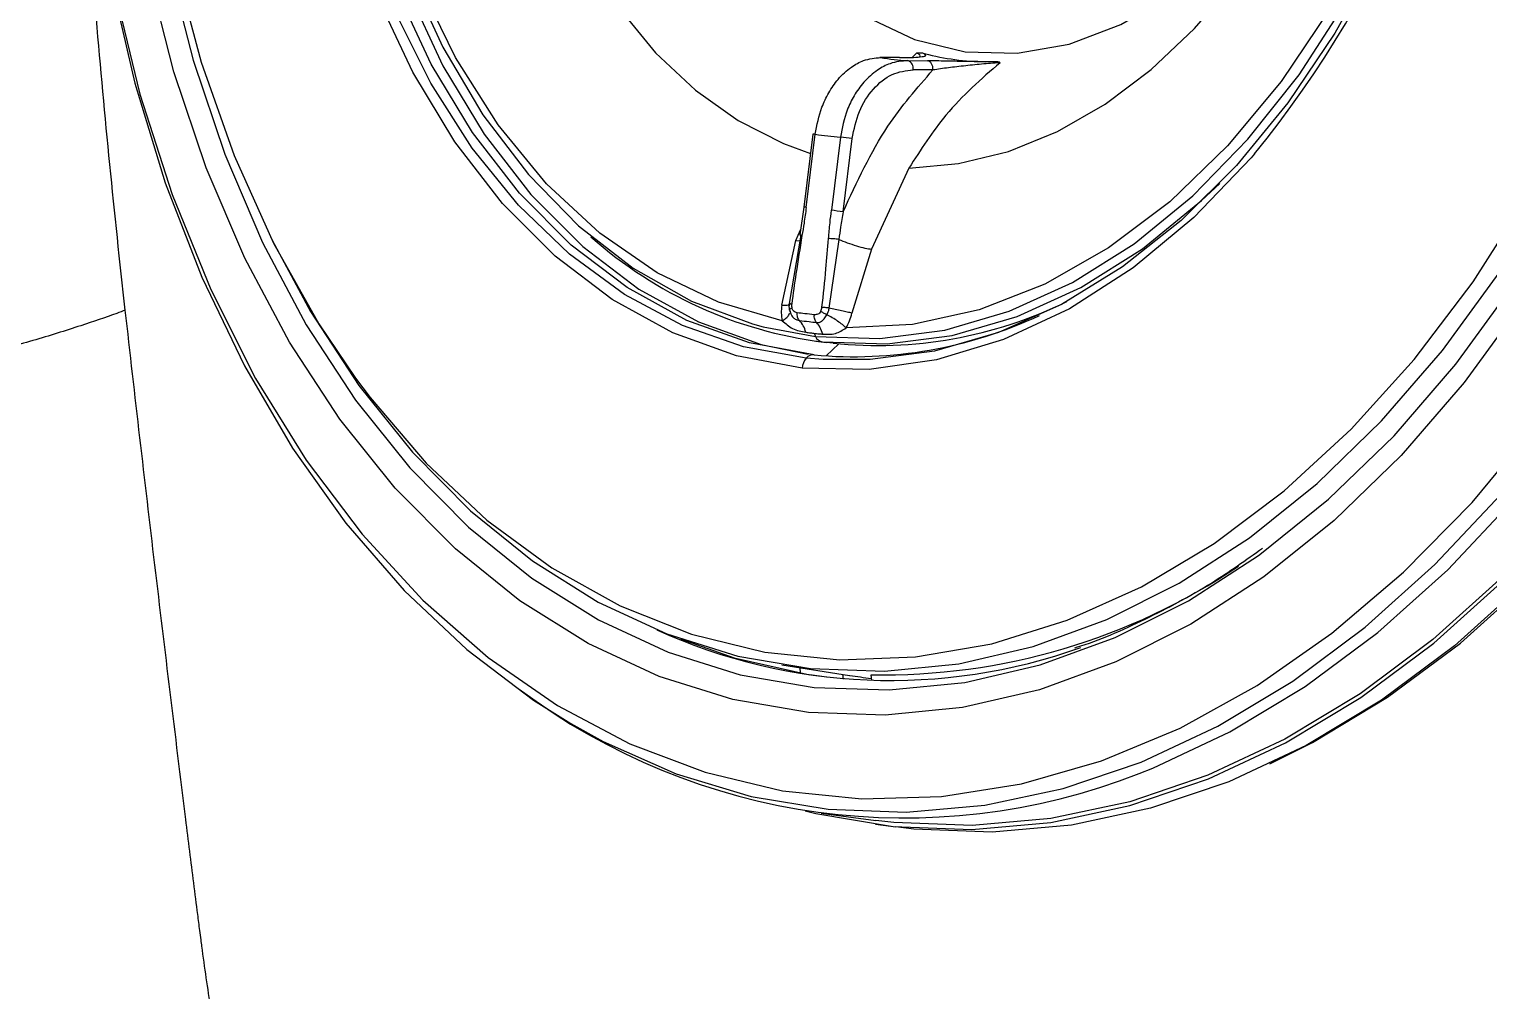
# Model space of a CAD drawing. Extents: x 525 to 613, y 487 to 635.
# Drawn here: x 595.846 to 597.876, y 561.429 to 562.766 of the extents above; entities that cross this region are included whole.
import ezdxf

# ---------------------------------------------------------------- set-up
doc = ezdxf.new("R2010")
doc.units = 0
doc.header["$MEASUREMENT"] = 0
doc.layers.add('1', color=4, linetype='Continuous')
doc.layers.add('STD TEST', color=3, linetype='Continuous')

# ---------------------------------------------------------------- blocks, each defined once
blk = doc.blocks.new('2023 VANGUARD')
at = {"layer": '1', "color": 3, "linetype": 'Continuous', "lineweight": 25}
for p, q in [((28.1145, -29.9644), (28.1203, -29.9584)), ((28.1332, -29.9614), (28.1317, -29.9592)), ((28.0966, -29.9646), (28.0696, -29.9644)), ((28.0696, -29.9644), (28.0705, -29.9644)), ((28.0967, -29.9646), (28.0705, -29.9644)), ((28.1084, -29.9688), (28.1359, -29.9691)), ((28.1433, -29.9818), (28.1158, -29.9815)), ((27.9764, -30.0709), (27.9639, -30.1727)), ((27.9671, -30.173), (27.9796, -30.0713)), ((28.0146, -30.0753), (28.0021, -30.177)), ((28.0184, -30.179), (28.031, -30.0773)), ((28.1098, -30.1184), (28.0581, -30.2311)), ((27.9639, -30.1727), (27.9581, -30.2113)), ((27.9528, -30.2191), (27.9592, -30.2042)), ((27.9331, -30.3088), (27.9528, -30.2191)), ((27.9439, -30.3066), (27.96, -30.2114)), ((27.9528, -30.2191), (27.9586, -30.2193)), ((28.0124, -30.2174), (27.9987, -30.3129)), ((28.0581, -30.2311), (28.0307, -30.32)), ((27.9073, -30.3391), (27.9799, -30.3524)), ((27.9803, -30.3588), (27.9952, -30.3607)), ((28.0123, -30.3627), (27.9949, -30.3795)), ((28.0044, -30.3618), (27.9952, -30.3607)), ((27.9906, -30.3846), (27.9671, -30.3827)), ((27.933, -30.809), (28.0275, -30.8238)), ((27.9581, -30.8129), (27.9588, -30.8209)), ((27.9952, -30.8261), (27.9721, -30.8231)), ((28.0189, -30.8292), (28.0181, -30.8222)), ((28.0585, -30.8311), (28.0574, -30.823)), ((27.9877, -31.0154), (28.0641, -31.0254)), ((28.0634, -31.0308), (28.0918, -31.0346))]:
    blk.add_line(p, q, dxfattribs=at)
at = {"layer": '1', "color": 3, "linetype": 'Continuous', "lineweight": 25, "flags": 128}
for points in [[(27.9671, -30.3827), (27.8798, -30.3667), (27.7952, -30.3371), (27.7143, -30.294), (27.638, -30.2381), (27.5671, -30.1699), (27.5026, -30.0904), (27.4452, -30.0003), (27.3955, -29.9008), (27.3541, -29.7931), (27.3216, -29.6783), (27.2983, -29.5579), (27.2845, -29.4333), (27.2803, -29.3058), (27.2858, -29.1771), (27.3009, -29.0486), (27.3254, -28.9218), (27.3592, -28.7983), (27.4017, -28.6793), (27.4524, -28.5665), (27.5108, -28.461)], [(28.7682, -28.3913), (28.8179, -28.4908), (28.8592, -28.5986), (28.8918, -28.7133), (28.9151, -28.8337), (28.9289, -28.9584), (28.9331, -29.0858), (28.9276, -29.2146), (28.9125, -29.3431), (28.8879, -29.4698), (28.8542, -29.5934), (28.8117, -29.7123), (28.761, -29.8252), (28.7025, -29.9307), (28.6371, -30.0275), (28.5655, -30.1146), (28.4885, -30.191), (28.407, -30.2556), (28.322, -30.3079), (28.2345, -30.3471), (28.1455, -30.3728), (28.056, -30.3847), (27.9906, -30.3846)], [(27.5923, -28.4073), (27.5279, -28.507), (27.4709, -28.6155), (27.4222, -28.7312), (27.3823, -28.8528), (27.3516, -28.9787), (27.3307, -29.1074), (27.3197, -29.2372), (27.3189, -29.3666), (27.3281, -29.4938), (27.3473, -29.6173), (27.3763, -29.7355), (27.4146, -29.847), (27.4619, -29.9503), (27.5174, -30.0441), (27.5806, -30.1273), (27.6505, -30.1988), (27.7265, -30.2577), (27.8073, -30.3033), (27.8922, -30.335), (27.9073, -30.3391)], [(27.9799, -30.3524), (28.0695, -30.3553), (28.1597, -30.3436), (28.2494, -30.3175), (28.3376, -30.2773), (28.423, -30.2236), (28.5046, -30.157), (28.5815, -30.0783), (28.6526, -29.9885), (28.717, -29.8888), (28.7739, -29.7804), (28.8226, -29.6646), (28.8626, -29.543), (28.8932, -29.4171), (28.9141, -29.2884), (28.9251, -29.1586), (28.926, -29.0292), (28.9168, -28.902), (28.8975, -28.7785), (28.8686, -28.6603), (28.8302, -28.5488), (28.783, -28.4455)], [(26.9736, -29.0833), (26.9598, -29.2407), (26.9556, -29.3978), (26.9609, -29.5536), (26.9757, -29.7067), (26.9999, -29.856), (27.0332, -30.0004), (27.0756, -30.1388), (27.1266, -30.2701), (27.1858, -30.3933), (27.2528, -30.5076), (27.327, -30.6119), (27.408, -30.7056), (27.4951, -30.7879), (27.5877, -30.8581), (27.6395, -30.8908)], [(27.005, -29.8693), (27.0404, -30.0155), (27.0852, -30.1552), (27.139, -30.2873), (27.2013, -30.4108), (27.2716, -30.5245), (27.3494, -30.6276), (27.434, -30.7193), (27.5248, -30.7989), (27.6211, -30.8656), (27.7219, -30.919), (27.8266, -30.9586), (27.9343, -30.9841), (28.0442, -30.9953), (28.1552, -30.9921), (28.2667, -30.9745), (28.3776, -30.9428), (28.487, -30.897), (28.5941, -30.8377), (28.6981, -30.7652), (28.798, -30.6802), (28.8931, -30.5834), (28.9826, -30.4754)], [(28.9638, -30.3046), (28.8822, -30.4165), (28.7944, -30.518), (28.7013, -30.6083), (28.6036, -30.6867), (28.5021, -30.7524), (28.3979, -30.8048), (28.2916, -30.8437), (28.1843, -30.8685), (28.0768, -30.8791), (27.9701, -30.8754), (27.8651, -30.8575), (27.7626, -30.8255), (27.6636, -30.7796), (27.5689, -30.7203), (27.4793, -30.648), (27.3956, -30.5634), (27.3184, -30.4673), (27.2485, -30.3603), (27.1864, -30.2435), (27.1326, -30.1178), (27.0877, -29.9843), (27.052, -29.8441)], [(27.0474, -29.0897), (27.0345, -29.2411), (27.0312, -29.3922), (27.0376, -29.5418), (27.0538, -29.6884), (27.0794, -29.831), (27.1143, -29.9681), (27.1583, -30.0988), (27.2109, -30.2218), (27.2716, -30.3362), (27.3401, -30.4409), (27.4156, -30.535), (27.4976, -30.6178), (27.5853, -30.6885), (27.678, -30.7466), (27.7749, -30.7915), (27.8751, -30.8228), (27.9779, -30.8404), (28.0824, -30.844), (28.1875, -30.8336), (28.2926, -30.8093), (28.3966, -30.7713), (28.4986, -30.7199), (28.596, -30.657)], [(27.0531, -29.0896), (27.0402, -29.2419), (27.0374, -29.3939), (27.0446, -29.5441), (27.0618, -29.6912), (27.0889, -29.8338), (27.1255, -29.9708), (27.1715, -30.1007), (27.2263, -30.2226), (27.2894, -30.3351), (27.3403, -30.4106)], [(27.9614, -30.3964), (27.87, -30.3794), (27.7815, -30.3476), (27.6971, -30.3012), (27.6177, -30.241), (27.5445, -30.1675), (27.4783, -30.0819), (27.4199, -29.9851), (27.3701, -29.8784), (27.3295, -29.7631), (27.2987, -29.6407), (27.278, -29.5126), (27.2676, -29.3806), (27.2677, -29.2462), (27.2784, -29.1112)], [(27.3226, -29.1166), (27.3122, -29.2494), (27.3121, -29.3815), (27.3222, -29.5113), (27.3426, -29.6372), (27.373, -29.7576), (27.4129, -29.8709), (27.4618, -29.9759), (27.5192, -30.071), (27.5843, -30.1552), (27.6563, -30.2274), (27.7343, -30.2866), (27.8173, -30.3322), (27.9043, -30.3635), (27.97, -30.3772)], [(27.7799, -29.1616), (27.7721, -29.2663), (27.7746, -29.37), (27.7874, -29.4708), (27.8101, -29.5665), (27.8423, -29.6553), (27.8834, -29.7353), (27.9326, -29.805), (27.9888, -29.863), (28.051, -29.9081), (28.1179, -29.9395), (28.1881, -29.9564), (28.2603, -29.9585), (28.333, -29.9459), (28.4048, -29.9187), (28.4742, -29.8776), (28.5285, -29.8338)], [(27.3403, -30.4106), (27.3604, -30.4375), (27.4385, -30.5286), (27.523, -30.6077), (27.6132, -30.674), (27.7082, -30.7271), (27.8073, -30.7663), (27.9094, -30.7913), (28.0137, -30.802), (28.1192, -30.7981), (28.225, -30.7798), (28.3302, -30.7472), (28.4336, -30.7006), (28.5345, -30.6404), (28.6319, -30.5672), (28.725, -30.4816), (28.8128, -30.3844), (28.8946, -30.2765), (28.9697, -30.1589)], [(28.596, -30.657), (28.5979, -30.6556), (28.6935, -30.5789), (28.7847, -30.4905), (28.8706, -30.3911), (28.9505, -30.2816), (29.0238, -30.1629), (29.0898, -30.0361), (29.148, -29.9021), (29.1978, -29.7621), (29.2388, -29.6175), (29.2708, -29.4692), (29.2933, -29.3188)], [(27.6395, -30.8908), (27.6849, -30.9159), (27.7862, -30.9606), (27.8906, -30.992), (27.9975, -31.0098), (28.106, -31.014), (28.2153, -31.0044), (28.3246, -30.9811), (28.433, -30.9444), (28.5396, -30.8944), (28.6438, -30.8317), (28.7446, -30.7565), (28.8414, -30.6696), (28.9334, -30.5716), (29.0198, -30.4632), (29.1001, -30.3453), (29.1736, -30.2188), (29.2398, -30.0845), (29.2981, -29.9436), (29.3481, -29.7971), (29.3895, -29.6461), (29.4219, -29.4918), (29.4451, -29.3354)], [(27.9658, -31.0122), (27.9805, -31.0158), (28.0881, -31.0337), (28.1973, -31.0379), (28.3074, -31.0282), (28.4173, -31.0048), (28.5264, -30.9678), (28.6338, -30.9176), (28.7386, -30.8544), (28.8401, -30.7788), (28.9375, -30.6913), (29.0301, -30.5926), (29.1171, -30.4836), (29.1979, -30.3649), (29.2719, -30.2375), (29.3385, -30.1023), (29.3972, -29.9605), (29.4476, -29.813), (29.4892, -29.6611), (29.5218, -29.5058), (29.5451, -29.3483)], [(29.5414, -29.3479), (29.5182, -29.5049), (29.4857, -29.6598), (29.4441, -29.8113), (29.3939, -29.9583), (29.3354, -30.0997), (29.269, -30.2344), (29.1952, -30.3614), (29.1147, -30.4798), (29.0279, -30.5885), (28.9356, -30.6869), (28.8385, -30.7741), (28.7373, -30.8495), (28.6328, -30.9125), (28.5257, -30.9626), (28.417, -30.9995), (28.3073, -31.0228), (28.1977, -31.0325), (28.0888, -31.0283), (28.0641, -31.0254)], [(28.4301, -30.9601), (28.4493, -30.9526), (28.5563, -30.9024), (28.6609, -30.8394), (28.7621, -30.764), (28.8592, -30.6768), (28.9515, -30.5785), (29.0382, -30.4697), (29.1188, -30.3514), (29.1926, -30.2244), (29.259, -30.0896), (29.3175, -29.9482), (29.3677, -29.8012), (29.4092, -29.6497), (29.4417, -29.4949), (29.465, -29.3379)], [(28.6118, -30.9468), (28.6712, -30.9173), (28.7757, -30.8543), (28.8769, -30.7789), (28.974, -30.6917), (29.0663, -30.5934), (29.153, -30.4846), (29.2336, -30.3663), (29.3073, -30.2393), (29.3737, -30.1046), (29.4322, -29.9632), (29.4825, -29.8162), (29.524, -29.6648), (29.5565, -29.5099), (29.5797, -29.353)], [(27.5909, -29.668), (27.6233, -29.7511), (27.6622, -29.8277), (27.7072, -29.8969), (27.7576, -29.9578), (27.8129, -30.0097), (27.8725, -30.0521), (27.9356, -30.0843), (27.9731, -30.0981)], [(27.978, -30.3781), (27.8881, -30.3614), (27.8011, -30.3301), (27.7181, -30.2845), (27.6401, -30.2253), (27.5681, -30.1531), (27.503, -30.0689), (27.4456, -29.9737), (27.3966, -29.8688), (27.3567, -29.7554), (27.3374, -29.6841)], [(27.9337, -30.3305), (27.845, -30.3048), (27.76, -30.2641), (27.68, -30.2089), (27.6058, -30.14), (27.5387, -30.0582), (27.4795, -29.9647), (27.4289, -29.8608), (27.3877, -29.7479)], [(28.1098, -30.1184), (28.1791, -30.1121), (28.2483, -30.095), (28.3165, -30.0673), (28.3829, -30.0293), (28.4468, -29.9814), (28.5073, -29.9243), (28.5638, -29.8586), (28.6156, -29.7851)], [(28.6951, -29.8973), (28.6276, -29.9978), (28.5531, -30.0874), (28.4728, -30.165), (28.3876, -30.2293), (28.2988, -30.2797), (28.2075, -30.3153), (28.115, -30.3357), (28.0225, -30.3406)], [(29.3792, -30.0786), (29.3669, -30.1061), (29.3003, -30.2412), (29.2264, -30.3686), (29.1455, -30.4873), (29.0585, -30.5964), (28.966, -30.695), (28.8686, -30.7825), (28.767, -30.8581), (28.6622, -30.9213), (28.5548, -30.9716), (28.4458, -31.0086), (28.3358, -31.032), (28.2258, -31.0416), (28.1166, -31.0375), (28.0918, -31.0346)], [(28.5906, -30.0983), (28.5857, -30.1041), (28.5062, -30.1868), (28.4216, -30.257), (28.3331, -30.3139), (28.2416, -30.3568), (28.1484, -30.385), (28.0546, -30.3982), (27.9614, -30.3964)], [(27.9895, -30.3599), (28.0795, -30.3628), (28.1702, -30.351), (28.2604, -30.3248), (28.349, -30.2844), (28.4349, -30.2304), (28.517, -30.1634), (28.5422, -30.1395)], [(27.2244, -30.2187), (27.2776, -30.3177), (27.345, -30.4208), (27.4194, -30.5135), (27.5001, -30.595), (27.5864, -30.6647), (27.6777, -30.7218), (27.7731, -30.766), (27.8719, -30.7969), (27.9731, -30.8142), (28.0759, -30.8177), (28.1795, -30.8075), (28.2829, -30.7836), (28.3853, -30.7462), (28.4858, -30.6956), (28.5835, -30.6323), (28.6777, -30.5568), (28.7674, -30.4697), (28.852, -30.3719), (28.9307, -30.2641), (28.9769, -30.1916)], [(27.7921, -30.7731), (27.8671, -30.7996), (27.9721, -30.8231)]]:
    blk.add_lwpolyline(points, dxfattribs=at)
at = {"layer": '1', "color": 3, "linetype": 'Continuous', "lineweight": 25}
for centre, radius, start, end in [((27.4033, -29.1326), 1.5305, 320.8763, 353.8786), ((28.2205, -29.6148), 0.3556, 255.5452, 269.3899), ((28.1303, -29.6094), 0.3601, 260.4443, 266.5148), ((28.108, -29.974), 0.00523, 83.3074, 86.4246), ((28.1048, -29.9793), 0.0112, 348.713, 70.0016), ((28.1356, -29.9743), 0.00523, 83.3072, 86.538), ((27.9727, -30.1235), 0.0526, 82.4408, 85.9311), ((28.0442, -29.6611), 0.4152, 261.0479, 265.9113), ((27.8809, -31.2295), 1.162, 82.5801, 83.3921), ((27.9601, -30.2252), 0.0526, 82.4408, 85.9311), ((27.8683, -31.3313), 1.162, 82.5801, 83.3921), ((28.0641, -29.7684), 0.5962, 228.3317, 262.8098), ((28.0655, -29.7644), 0.6006, 264.1584, 296.1032), ((28.033, -29.7699), 0.6107, 264.8292, 295.065), ((27.9985, -30.3429), 0.0209, 194.3252, 207.1451), ((27.9918, -30.347), 0.0131, 204.2979, 259.7706), ((27.9852, -30.3982), 0.0239, 139.4206, 175.6247), ((27.9769, -30.3907), 0.0127, 84.9818, 140.7855), ((28.074, -29.9407), 0.8824, 268.9183, 304.0645), ((28.0845, -30.0428), 0.788, 245.6214, 289.6256), ((28.145, -30.0707), 0.7622, 261.1372, 263.422), ((28.1038, -30.1312), 0.8908, 233.0144, 291.4843)]:
    blk.add_arc(centre, radius, start, end, dxfattribs=at)
for points, knots in [([(29.2651, -25.034), (29.2634, -25.0344), (29.2601, -25.035), (29.2535, -25.0364), (29.2419, -25.0387), (29.2187, -25.0435), (29.1723, -25.0536), (29.0797, -25.0755), (28.9475, -25.112), (28.7895, -25.1646), (28.6323, -25.2265), (28.4761, -25.2984), (28.3215, -25.381), (28.1691, -25.475), (28.0197, -25.581), (27.874, -25.6992), (27.7323, -25.8294), (27.5953, -25.9716), (27.4445, -26.1478), (27.3204, -26.3156), (27.2038, -26.4941), (27.1098, -26.6538), (27.0175, -26.8328), (26.9545, -26.9683), (26.8941, -27.1061), (26.8296, -27.2657), (26.7657, -27.4465), (26.7189, -27.5934), (26.6746, -27.7416), (26.6243, -27.929), (26.5718, -28.1566), (26.5269, -28.3861), (26.4941, -28.589), (26.4627, -28.8203), (26.4299, -29.129), (26.4051, -29.5422), (26.4007, -29.9248), (26.4061, -30.1909), (26.4107, -30.3235), (26.4137, -30.3944), (26.4155, -30.4322), (26.4164, -30.4511), (26.4166, -30.4558)], [0, 0, 0, 0, 0.000977, 0.001953, 0.003907, 0.007814, 0.015629, 0.031258, 0.062513, 0.093762, 0.125011, 0.156269, 0.187524, 0.218768, 0.25001, 0.281264, 0.312516, 0.34376, 0.375006, 0.41992, 0.437499, 0.468741, 0.499989, 0.522868, 0.531244, 0.562493, 0.593738, 0.609382, 0.624994, 0.656242, 0.687489, 0.718742, 0.749996, 0.769941, 0.812488, 0.874993, 0.937488, 0.968743, 0.984372, 0.992186, 0.998046, 1, 1, 1, 1]), ([(27.0201, -30.316), (27.0049, -30.1812), (26.9913, -30.046), (26.9742, -29.8422), (26.969, -29.774), (26.9599, -29.6374), (26.956, -29.5688), (26.94, -29.2253), (26.9387, -28.9498), (26.9629, -28.5354), (26.9754, -28.397), (27.0111, -28.1197), (27.0345, -27.9803), (27.0927, -27.708), (27.1276, -27.5743), (27.1902, -27.3779), (27.2128, -27.3132), (27.2614, -27.1852), (27.2873, -27.1226), (27.3694, -26.9401), (27.43, -26.8249), (27.5296, -26.6616), (27.5642, -26.6088), (27.6364, -26.5062), (27.6741, -26.4563), (27.8673, -26.2177), (28.0363, -26.0617), (28.2621, -25.9021), (28.3079, -25.8721), (28.3999, -25.816), (28.446, -25.79), (28.5851, -25.7173), (28.6787, -25.6761), (28.9615, -25.5708), (29.1528, -25.5246), (29.3462, -25.4953)], [0, 0, 0, 0, 0.0625, 0.0625, 0.09375, 0.09375, 0.125, 0.125, 0.25, 0.25, 0.3125, 0.3125, 0.375, 0.375, 0.4375, 0.4375, 0.46875, 0.46875, 0.5, 0.5, 0.5625, 0.5625, 0.59375, 0.59375, 0.625, 0.625, 0.75, 0.75, 0.78125, 0.78125, 0.8125, 0.8125, 0.875, 0.875, 1, 1, 1, 1]), ([(28.0967, -29.9646), (28.1036, -29.9646), (28.1168, -29.9646), (28.1279, -29.9634), (28.134, -29.9625), (28.1333, -29.9615), (28.1332, -29.9614)], [0, 0, 0, 0, 0.373338, 0.70485, 0.987449, 1, 1, 1, 1]), ([(28.1317, -29.9592), (28.13, -29.9588), (28.1266, -29.9581), (28.1224, -29.9583), (28.1203, -29.9584)], [0, 0, 0, 0, 0.507105, 1, 1, 1, 1]), ([(28.1251, -29.9634), (28.1253, -29.9625), (28.1257, -29.9613), (28.1235, -29.9596), (28.1213, -29.9588), (28.1203, -29.9584)], [0, 0, 0, 0, 0.517614, 0.762155, 1, 1, 1, 1]), ([(27.9796, -30.0713), (27.9821, -30.0584), (27.9861, -30.038), (27.9983, -30.0127), (28.0118, -29.9931), (28.0285, -29.9779), (28.0487, -29.9667), (28.0625, -29.9653), (28.0705, -29.9644)], [0, 0, 0, 0, 0.2231733, 0.3547918, 0.4994923, 0.6702527, 0.8107097, 1, 1, 1, 1]), ([(28.1084, -29.9688), (28.1001, -29.9696), (28.0856, -29.9709), (28.0647, -29.982), (28.0475, -29.9972), (28.0336, -30.0167), (28.0211, -30.0419), (28.0171, -30.0624), (28.0146, -30.0753)], [0, 0, 0, 0, 0.189178, 0.329349, 0.49967, 0.644705, 0.776575, 1, 1, 1, 1]), ([(28.0184, -30.179), (28.0376, -30.1376), (28.0718, -30.0635), (28.1214, -30.0068), (28.1433, -29.9818)], [0, 0, 0, 0, 0.559798, 1, 1, 1, 1]), ([(28.031, -30.0773), (28.0336, -30.0644), (28.039, -30.0385), (28.0594, -30.007), (28.086, -29.9854), (28.1059, -29.9828), (28.1158, -29.9815)], [0, 0, 0, 0, 0.249646, 0.500117, 0.750527, 1, 1, 1, 1]), ([(28.2367, -29.9717), (28.2105, -29.9944), (28.1631, -30.0356), (28.1263, -30.0928), (28.1098, -30.1184)], [0, 0, 0, 0, 0.5525, 1, 1, 1, 1]), ([(28.2293, -29.9703), (28.2229, -29.9703), (28.2088, -29.9704), (28.1852, -29.97), (28.1596, -29.9695), (28.1441, -29.9692), (28.1359, -29.9691)], [0, 0, 0, 0, 0.192524, 0.423609, 0.694681, 1, 1, 1, 1]), ([(28.2367, -29.9717), (28.2352, -29.9718), (28.2322, -29.972), (28.2246, -29.9726), (28.2097, -29.9739), (28.1884, -29.976), (28.1642, -29.9788), (28.1503, -29.9808), (28.1433, -29.9818)], [0, 0, 0, 0, 0.055233, 0.112021, 0.232223, 0.484688, 0.742737, 1, 1, 1, 1]), ([(28.2244, -29.9703), (28.2225, -29.9703), (28.2123, -29.9704), (28.2014, -29.9702), (28.1925, -29.9701)], [0, 0, 0, 0, 0.1820537, 1, 1, 1, 1]), ([(28.2367, -29.9717), (28.2358, -29.9712), (28.234, -29.9704), (28.2309, -29.9703), (28.2293, -29.9703)], [0, 0, 0, 0, 0.492897, 1, 1, 1, 1]), ([(27.9671, -30.173), (27.9661, -30.1803), (27.9644, -30.1934), (27.9622, -30.2064), (27.9612, -30.2121)], [0, 0, 0, 0, 0.559985, 1, 1, 1, 1]), ([(27.9982, -30.2164), (27.9988, -30.209), (27.9999, -30.1959), (28.0014, -30.1828), (28.0021, -30.177)], [0, 0, 0, 0, 0.559985, 1, 1, 1, 1]), ([(28.0184, -30.179), (28.0172, -30.1862), (28.015, -30.1989), (28.0132, -30.2117), (28.0124, -30.2174)], [0, 0, 0, 0, 0.558531, 1, 1, 1, 1]), ([(27.9612, -30.2121), (27.9584, -30.2298), (27.9532, -30.2614), (27.9488, -30.2932), (27.9469, -30.3071)], [0, 0, 0, 0, 0.559997, 1, 1, 1, 1]), ([(27.96, -30.2114), (27.9594, -30.2113), (27.9582, -30.2112), (27.958, -30.2113), (27.9589, -30.2116), (27.9605, -30.212), (27.9612, -30.2121)], [0, 0, 0, 0, 0.2430983, 0.4999999, 0.7569015, 1, 1, 1, 1]), ([(27.989, -30.3119), (27.9909, -30.2941), (27.9944, -30.2623), (27.997, -30.2304), (27.9982, -30.2164)], [0, 0, 0, 0, 0.559998, 1, 1, 1, 1]), ([(28.0124, -30.2174), (28.0113, -30.2172), (28.0089, -30.217), (28.0049, -30.2167), (28.0011, -30.2165), (27.9991, -30.2164), (27.9982, -30.2164)], [0, 0, 0, 0, 0.2430983, 0.4999999, 0.7569015, 1, 1, 1, 1]), ([(28.0124, -30.2174), (28.0162, -30.219), (28.0239, -30.2222), (28.0368, -30.2265), (28.0489, -30.2297), (28.0551, -30.2307), (28.0581, -30.2311)], [0, 0, 0, 0, 0.250711, 0.510511, 0.764609, 1, 1, 1, 1]), ([(29.8983, -30.2362), (29.8665, -30.2811), (29.8023, -30.3701), (29.7044, -30.5009), (29.6049, -30.6292), (29.5039, -30.755), (29.4013, -30.8781), (29.2972, -30.9983), (29.1915, -31.1154), (29.0841, -31.2291), (28.975, -31.3392), (28.8273, -31.4807), (28.6382, -31.6466), (28.4425, -31.7937), (28.2816, -31.8952), (28.1587, -31.9613), (28.0336, -32.0148), (27.9067, -32.0526), (27.779, -32.0706), (27.6525, -32.0633), (27.5308, -32.0235), (27.42, -31.9471), (27.3257, -31.8364), (27.2631, -31.7216), (27.23, -31.6396), (27.216, -31.6006), (27.207, -31.5743), (27.1922, -31.5275), (27.1735, -31.459), (27.1594, -31.3956), (27.1509, -31.3528), (27.1476, -31.3349), (27.145, -31.3205), (27.1425, -31.3061), (27.1358, -31.2664), (27.13, -31.227), (27.1258, -31.1947), (27.1254, -31.1917)], [0, 0, 0, 0, 0.03125, 0.0625, 0.09375, 0.125, 0.15625, 0.1875, 0.21875, 0.25, 0.28125, 0.3125, 0.375, 0.4375, 0.46875, 0.5, 0.53125, 0.5625, 0.59375, 0.625, 0.65625, 0.6875, 0.71875, 0.75, 0.765625, 0.7695312, 0.7734375, 0.78125, 0.796875, 0.8125, 0.8164062, 0.8203125, 0.8222656, 0.8242188, 0.828125, 0.84375, 0.8453071, 0.8453071, 0.8453071, 0.8453071]), ([(27.9331, -30.3088), (27.935, -30.3088), (27.9388, -30.3089), (27.9425, -30.3086), (27.9433, -30.3081), (27.9437, -30.3079)], [0, 0, 0, 0, 0.354671, 0.722036, 1, 1, 1, 1]), ([(27.9441, -30.3163), (27.9438, -30.3148), (27.9434, -30.3116), (27.9437, -30.3083), (27.9439, -30.3066)], [0, 0, 0, 0, 0.494345, 1, 1, 1, 1]), ([(27.9439, -30.3066), (27.9438, -30.3066), (27.9436, -30.3066), (27.9442, -30.3067), (27.9452, -30.3069), (27.9464, -30.307), (27.9469, -30.3071)], [0, 0, 0, 0, 0.246698, 0.5, 0.753302, 1, 1, 1, 1]), ([(27.9437, -30.3079), (27.9439, -30.3079), (27.9447, -30.3076), (27.9443, -30.307), (27.9439, -30.3066)], [0, 0, 0, 0, 0.202905, 1, 1, 1, 1]), ([(27.9469, -30.3071), (27.9468, -30.3082), (27.9466, -30.3101), (27.9469, -30.3119), (27.947, -30.3127)], [0, 0, 0, 0, 0.557139, 1, 1, 1, 1]), ([(27.0082, -30.3203), (26.9921, -30.3261), (26.9546, -30.339), (26.8921, -30.3584), (26.8208, -30.378), (26.7455, -30.3965), (26.6669, -30.4137), (26.5854, -30.4294), (26.5158, -30.4413), (26.4593, -30.4499), (26.4309, -30.4539), (26.4166, -30.4558)], [0.024777, 0.024777, 0.024777, 0.024777, 0.125, 0.25, 0.375, 0.5, 0.625, 0.75, 0.875, 0.9375, 0.9999972, 0.9999972, 0.9999972, 0.9999972]), ([(27.1254, -31.1917), (27.1248, -31.1873), (27.1233, -31.1755), (27.12, -31.1491), (27.1134, -31.0976), (27.0932, -30.9357), (27.0609, -30.6704), (27.0334, -30.4342), (27.0201, -30.316)], [0.8453071, 0.8453071, 0.8453071, 0.8453071, 0.8476562, 0.8515625, 0.859375, 0.875, 0.9375, 0.9999969, 0.9999969, 0.9999969, 0.9999969]), ([(27.9331, -30.3088), (27.9327, -30.3125), (27.9319, -30.32), (27.9331, -30.327), (27.9337, -30.3305)], [0, 0, 0, 0, 0.495801, 1, 1, 1, 1]), ([(27.9337, -30.3305), (27.9355, -30.3293), (27.9392, -30.327), (27.9428, -30.3234), (27.9436, -30.3212), (27.944, -30.3201)], [0, 0, 0, 0, 0.340757, 0.692982, 1, 1, 1, 1]), ([(27.9441, -30.3163), (27.944, -30.316), (27.9439, -30.3155), (27.9444, -30.3146), (27.9454, -30.3136), (27.9465, -30.313), (27.947, -30.3127)], [0, 0, 0, 0, 0.247007, 0.5, 0.752993, 1, 1, 1, 1]), ([(27.944, -30.3152), (27.9443, -30.3168), (27.9449, -30.3199), (27.9464, -30.3225), (27.9471, -30.3239)], [0, 0, 0, 0, 0.502658, 1, 1, 1, 1]), ([(27.9441, -30.3163), (27.9447, -30.3185), (27.9459, -30.3227), (27.9497, -30.327), (27.9538, -30.3295), (27.9564, -30.33), (27.9577, -30.3302)], [0, 0, 0, 0, 0.297153, 0.554926, 0.789648, 1, 1, 1, 1]), ([(27.9547, -30.3196), (27.9537, -30.3193), (27.9517, -30.3189), (27.9494, -30.3173), (27.9478, -30.3152), (27.9473, -30.3135), (27.947, -30.3127)], [0, 0, 0, 0, 0.316237, 0.605106, 0.810922, 1, 1, 1, 1]), ([(27.9577, -30.3302), (27.9571, -30.3296), (27.956, -30.3283), (27.955, -30.3256), (27.9545, -30.3226), (27.9546, -30.3206), (27.9547, -30.3196)], [0, 0, 0, 0, 0.245697, 0.5, 0.754303, 1, 1, 1, 1]), ([(27.9784, -30.3223), (27.974, -30.3218), (27.9661, -30.3209), (27.9582, -30.32), (27.9547, -30.3196)], [0, 0, 0, 0, 0.56, 1, 1, 1, 1]), ([(27.9814, -30.333), (27.9809, -30.3323), (27.9798, -30.331), (27.9788, -30.3283), (27.9782, -30.3253), (27.9784, -30.3233), (27.9784, -30.3223)], [0, 0, 0, 0, 0.245697, 0.5, 0.754303, 1, 1, 1, 1]), ([(27.9875, -30.3173), (27.987, -30.3183), (27.9858, -30.3202), (27.9825, -30.3222), (27.98, -30.3222), (27.9784, -30.3223)], [0, 0, 0, 0, 0.2433451, 0.5159671, 1, 1, 1, 1]), ([(27.9814, -30.333), (27.9826, -30.333), (27.9851, -30.3331), (27.9886, -30.3314), (27.9923, -30.328), (27.9945, -30.3242), (27.9956, -30.3222)], [0, 0, 0, 0, 0.210808, 0.445743, 0.703445, 1, 1, 1, 1]), ([(27.9875, -30.3173), (27.9879, -30.3164), (27.9886, -30.3146), (27.9889, -30.3128), (27.989, -30.3119)], [0, 0, 0, 0, 0.562763, 1, 1, 1, 1]), ([(27.9956, -30.3222), (27.9949, -30.3218), (27.9933, -30.3211), (27.9911, -30.3199), (27.9891, -30.3186), (27.988, -30.3178), (27.9875, -30.3173)], [0, 0, 0, 0, 0.247007, 0.5, 0.752993, 1, 1, 1, 1]), ([(27.9987, -30.3129), (27.9978, -30.3128), (27.9961, -30.3126), (27.9934, -30.3123), (27.991, -30.3121), (27.9897, -30.312), (27.989, -30.3119)], [0, 0, 0, 0, 0.246698, 0.5, 0.753302, 1, 1, 1, 1]), ([(27.9987, -30.3129), (27.9984, -30.3146), (27.9977, -30.3178), (27.9963, -30.3207), (27.9956, -30.3222)], [0, 0, 0, 0, 0.503013, 1, 1, 1, 1]), ([(28.0225, -30.3406), (28.0209, -30.3391), (28.0175, -30.336), (28.0109, -30.3311), (28.0035, -30.3263), (27.9983, -30.3236), (27.9956, -30.3222)], [0, 0, 0, 0, 0.243967, 0.496145, 0.750324, 1, 1, 1, 1]), ([(28.0307, -30.32), (28.0286, -30.3195), (28.0243, -30.3187), (28.0164, -30.317), (28.0076, -30.315), (28.0017, -30.3136), (27.9987, -30.3129)], [0, 0, 0, 0, 0.243533, 0.495782, 0.750225, 1, 1, 1, 1]), ([(28.0225, -30.3406), (28.0243, -30.3374), (28.0277, -30.3309), (28.0297, -30.3236), (28.0307, -30.32)], [0, 0, 0, 0, 0.504199, 1, 1, 1, 1]), ([(27.9337, -30.3305), (27.9384, -30.3346), (27.9484, -30.3433), (27.9603, -30.3455), (27.9666, -30.3466)], [0, 0, 0, 0, 0.468065, 1, 1, 1, 1]), ([(27.9577, -30.3302), (27.9621, -30.3307), (27.97, -30.3317), (27.9779, -30.3326), (27.9814, -30.333)], [0, 0, 0, 0, 0.559999, 1, 1, 1, 1]), ([(27.9666, -30.3466), (27.9655, -30.3435), (27.9634, -30.3371), (27.9596, -30.3325), (27.9577, -30.3302)], [0, 0, 0, 0, 0.497184, 1, 1, 1, 1]), ([(27.9666, -30.3466), (27.9688, -30.3469), (27.9727, -30.3474), (27.9766, -30.3479), (27.9783, -30.3481)], [0, 0, 0, 0, 0.559843, 1, 1, 1, 1]), ([(27.9783, -30.3481), (27.9805, -30.3483), (27.9844, -30.3487), (27.9883, -30.3491), (27.9901, -30.3493)], [0, 0, 0, 0, 0.559901, 1, 1, 1, 1]), ([(27.9901, -30.3493), (27.9891, -30.3462), (27.987, -30.3398), (27.9833, -30.3352), (27.9814, -30.333)], [0, 0, 0, 0, 0.497184, 1, 1, 1, 1]), ([(27.9901, -30.3493), (27.996, -30.3496), (28.0071, -30.35), (28.0176, -30.3436), (28.0225, -30.3406)], [0, 0, 0, 0, 0.53167, 1, 1, 1, 1]), ([(28.6019, -30.6471), (28.5785, -30.6638), (28.5248, -30.7019), (28.4379, -30.7468), (28.3739, -30.7762), (28.3411, -30.7855), (28.3403, -30.7857)], [0, 0, 0, 0, 0.277532, 0.634064, 0.991223, 1, 1, 1, 1])]:
    blk.add_open_spline(points, degree=3, knots=knots, dxfattribs=at)
for points in [[(28.1433, -29.9818), (28.1433, -29.9802), (28.1432, -29.9771), (28.1416, -29.973), (28.1392, -29.97), (28.1372, -29.9694), (28.1362, -29.9691)], [(27.0201, -30.3159), (27.0162, -30.3174), (27.0122, -30.3188), (27.0082, -30.3203)]]:
    blk.add_open_spline(points, degree=3, dxfattribs=at)
blk = doc.blocks.new('2026 Vanguard')
at = {"layer": 'STD TEST', "color": 1}
blk.add_blockref('2023 VANGUARD', (44.1613, 88.209), dxfattribs=at)

msp = doc.modelspace()

# ---------------------------------------------------------------- block references
at = {"layer": '1'}
msp.add_blockref('2026 Vanguard', (524.7985, 504.4821), dxfattribs=at)

doc.saveas('drawing.dxf')
